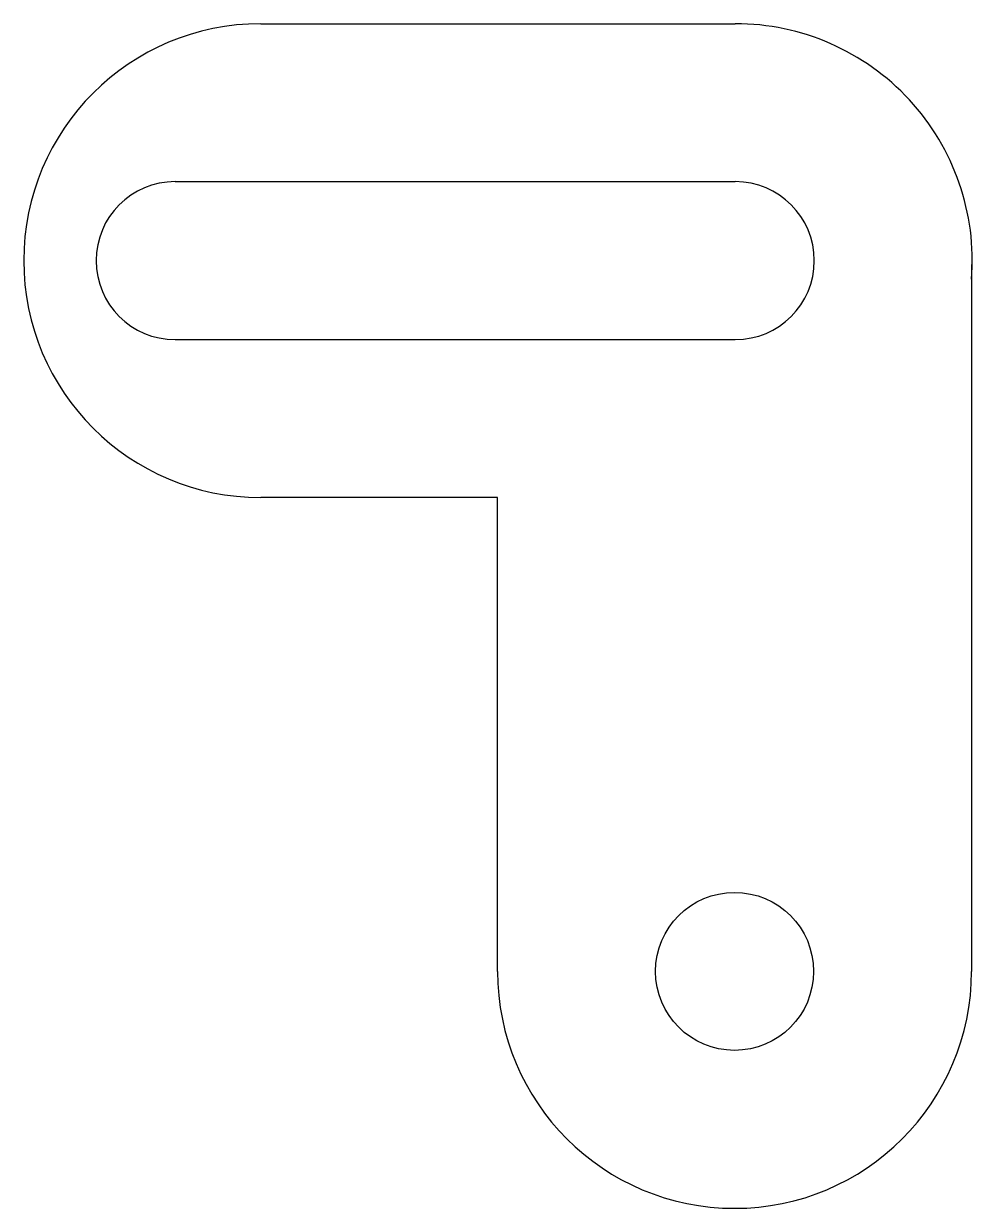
# Model space of a CAD drawing. Header units: millimetres. Extents: x 167.3 to 185.4, y 202.8 to 225.3.
import ezdxf

# ---------------------------------------------------------------- set-up
doc = ezdxf.new("R2010")
doc.units = ezdxf.units.MM
doc.layers.add('Default', color=7, linetype='Continuous')
doc.layers.add('Layer3', color=7, linetype='Continuous')

msp = doc.modelspace()

# ---------------------------------------------------------------- linework, layer by layer
at = {"layer": 'Default', "color": 7, "linetype": 'Continuous'}
for p, q in [((171.845, 225.251), (180.855, 225.251)), ((170.22, 222.251), (180.855, 222.251)), ((170.22, 219.251), (180.855, 219.251))]:
    msp.add_line(p, q, dxfattribs=at)
at = {"layer": 'Layer3', "color": 7, "linetype": 'Continuous'}
for p, q in [((185.341, 220.678), (185.341, 207.251)), ((176.341, 216.251), (171.845, 216.251)), ((176.341, 207.251), (176.341, 216.251))]:
    msp.add_line(p, q, dxfattribs=at)
msp.add_circle((180.841, 207.251), 1.5, dxfattribs=at)
for centre, radius, start, end in [((171.845, 220.751), 4.5, 90, 270), ((180.855, 220.751), 4.5, 355.4857, 90), ((170.22, 220.751), 1.5, 90, 270), ((180.855, 220.751), 1.5, 270, 90), ((180.841, 207.251), 4.5, 180, 0)]:
    msp.add_arc(centre, radius, start, end, dxfattribs=at)

doc.saveas('drawing.dxf')
